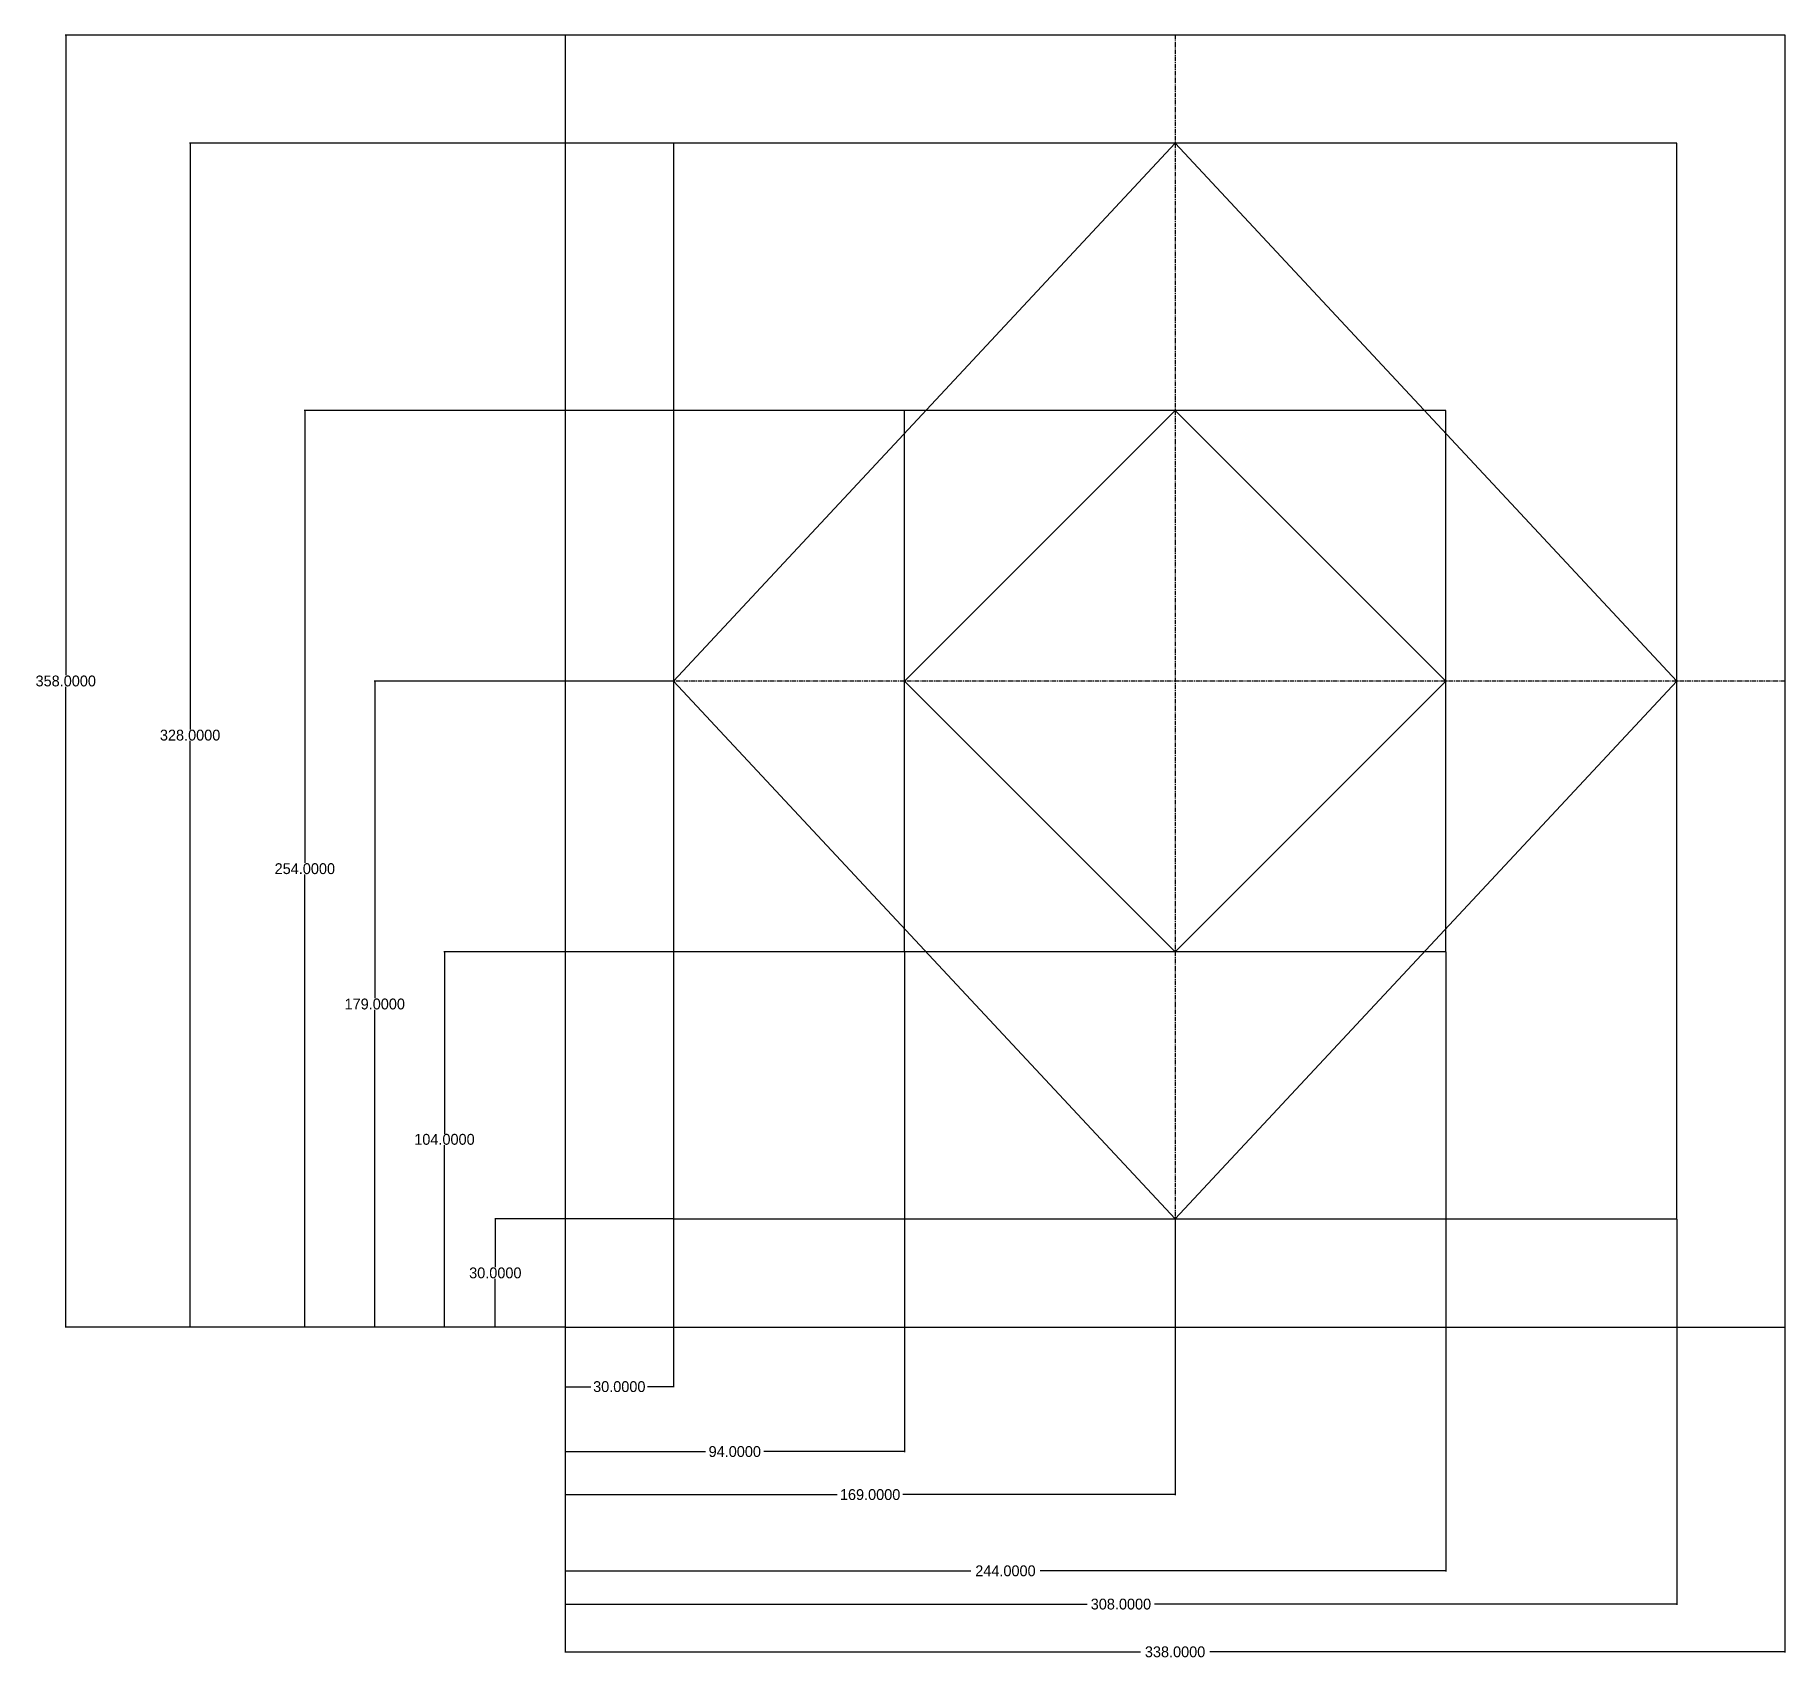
# Model space of a CAD drawing. Header units: inches. Extents: x -147 to 338, y -90 to 360.
import ezdxf

# ---------------------------------------------------------------- set-up
doc = ezdxf.new("R2010")
doc.units = ezdxf.units.IN
doc.header["$MEASUREMENT"] = 0
doc.linetypes.add('CENTER', pattern=[2, 1.25, -0.25, 0.25, -0.25])
doc.dimstyles.get("Standard").update_dxf_attribs({"dimtxt": 3, "dimasz": 0.18, "dimexe": 0.18, "dimexo": 0.0625, "dimgap": 0.09, "dimtad": 0, "dimtih": 1, "dimtoh": 1, "dimdec": 4, "dimzin": 0, "dimdsep": 46, "dimtxsty": 'Standard', "dimcen": 0.09, "dimadec": 0, "dimazin": 0, "dimtfac": 1, "dimtdec": 4, "dimtofl": 0, "dimtmove": 0, "dimatfit": 3, "dimfxl": 1, "dimtolj": 1, "dimtzin": 0, "dimarcsym": 0})

# ---------------------------------------------------------------- blocks, each defined once
blk = doc.blocks.new('*D4')
at = {"color": 0, "lineweight": -2}
for p, q in [((30.16, 32.2), (-19.31, 32.2)), ((-19.13, 32.02), (-19.13, 18.79)), ((-19.13, 2.38), (-19.13, 15.61)), ((0.16, 2.2), (-19.31, 2.2))]:
    blk.add_line(p, q, dxfattribs=at)
at = {"color": 0}
for points in [[(-19.1, 32.02), (-19.16, 32.02), (-19.13, 32.2)], [(-19.16, 2.38), (-19.1, 2.38), (-19.13, 2.2)]]:
    blk.add_solid(points, dxfattribs=at)
at = {"layer": 'Defpoints', "color": 0}
for p in [(-19.13, 32.2), (30.22, 32.2), (0.22, 2.2)]:
    blk.add_point(p, dxfattribs=at)
at = {"color": 0, "insert": (-19.13, 17.2), "char_height": 3, "attachment_point": 5}
blk.add_mtext('\\A1;30.0000', dxfattribs=at)
blk = doc.blocks.new('*D5')
at = {"color": 0, "lineweight": -2}
for p, q in [((30.22, 32.14), (30.22, -14.49)), ((0.22, 2.14), (0.22, -14.49)), ((0.4, -14.31), (7.38, -14.31)), ((30.04, -14.31), (23.06, -14.31))]:
    blk.add_line(p, q, dxfattribs=at)
at = {"color": 0}
for points in [[(0.4, -14.28), (0.4, -14.34), (0.22, -14.31)], [(30.04, -14.34), (30.04, -14.28), (30.22, -14.31)]]:
    blk.add_solid(points, dxfattribs=at)
at = {"layer": 'Defpoints', "color": 0}
for p in [(30.22, 32.2), (0.22, 2.2), (0.22, -14.31)]:
    blk.add_point(p, dxfattribs=at)
at = {"color": 0, "insert": (15.22, -14.31), "char_height": 3, "attachment_point": 5}
blk.add_mtext('\\A1;30.0000', dxfattribs=at)
blk = doc.blocks.new('*D6')
at = {"color": 0, "lineweight": -2}
for p, q in [((169.22, 32.14), (169.22, -44.41)), ((0.22, 2.14), (0.22, -44.41)), ((0.4, -44.23), (75.63, -44.23)), ((169.04, -44.23), (93.81, -44.23))]:
    blk.add_line(p, q, dxfattribs=at)
at = {"color": 0}
for points in [[(0.4, -44.2), (0.4, -44.26), (0.22, -44.23)], [(169.04, -44.26), (169.04, -44.2), (169.22, -44.23)]]:
    blk.add_solid(points, dxfattribs=at)
at = {"layer": 'Defpoints', "color": 0}
for p in [(169.22, 32.2), (0.22, 2.2), (0.22, -44.23)]:
    blk.add_point(p, dxfattribs=at)
at = {"color": 0, "insert": (84.72, -44.23), "char_height": 3, "attachment_point": 5}
blk.add_mtext('\\A1;169.0000', dxfattribs=at)
blk = doc.blocks.new('*D7')
at = {"color": 0, "lineweight": -2}
for p, q in [((308.22, 32.14), (308.22, -74.75)), ((0.22, 2.14), (0.22, -74.75)), ((0.4, -74.57), (144.88, -74.57)), ((308.04, -74.57), (163.56, -74.57))]:
    blk.add_line(p, q, dxfattribs=at)
at = {"color": 0}
for points in [[(0.4, -74.54), (0.4, -74.6), (0.22, -74.57)], [(308.04, -74.6), (308.04, -74.54), (308.22, -74.57)]]:
    blk.add_solid(points, dxfattribs=at)
at = {"layer": 'Defpoints', "color": 0}
for p in [(308.22, 32.2), (0.22, 2.2), (308.22, -74.57)]:
    blk.add_point(p, dxfattribs=at)
at = {"color": 0, "insert": (154.22, -74.57), "char_height": 3, "attachment_point": 5}
blk.add_mtext('\\A1;308.0000', dxfattribs=at)
blk = doc.blocks.new('*D8')
at = {"color": 0, "lineweight": -2}
for p, q in [((94.16, 106.2), (-33.4, 106.2)), ((-33.22, 106.02), (-33.22, 55.79)), ((-33.22, 2.38), (-33.22, 52.61)), ((0.16, 2.2), (-33.4, 2.2))]:
    blk.add_line(p, q, dxfattribs=at)
at = {"color": 0}
for points in [[(-33.19, 106.02), (-33.25, 106.02), (-33.22, 106.2)], [(-33.25, 2.38), (-33.19, 2.38), (-33.22, 2.2)]]:
    blk.add_solid(points, dxfattribs=at)
at = {"layer": 'Defpoints', "color": 0}
for p in [(-33.22, 106.2), (94.22, 106.2), (0.22, 2.2)]:
    blk.add_point(p, dxfattribs=at)
at = {"color": 0, "insert": (-33.22, 54.2), "char_height": 3, "attachment_point": 5}
blk.add_mtext('\\A1;104.0000', dxfattribs=at)
blk = doc.blocks.new('*D9')
at = {"color": 0, "lineweight": -2}
for p, q in [((94.22, 106.14), (94.22, -32.48)), ((0.22, 2.14), (0.22, -32.48)), ((0.4, -32.3), (39.13, -32.3)), ((94.04, -32.3), (55.31, -32.3))]:
    blk.add_line(p, q, dxfattribs=at)
at = {"color": 0}
for points in [[(0.4, -32.27), (0.4, -32.33), (0.22, -32.3)], [(94.04, -32.33), (94.04, -32.27), (94.22, -32.3)]]:
    blk.add_solid(points, dxfattribs=at)
at = {"layer": 'Defpoints', "color": 0}
for p in [(94.22, 106.2), (0.22, 2.2), (0.22, -32.3)]:
    blk.add_point(p, dxfattribs=at)
at = {"color": 0, "insert": (47.22, -32.3), "char_height": 3, "attachment_point": 5}
blk.add_mtext('\\A1;94.0000', dxfattribs=at)
blk = doc.blocks.new('*D10')
at = {"color": 0, "lineweight": -2}
for p, q in [((0.22, 2.14), (0.22, -87.98)), ((338.22, 2.14), (338.22, -87.98)), ((0.4, -87.8), (159.63, -87.8)), ((338.04, -87.8), (178.81, -87.8))]:
    blk.add_line(p, q, dxfattribs=at)
at = {"color": 0}
for points in [[(0.4, -87.77), (0.4, -87.83), (0.22, -87.8)], [(338.04, -87.83), (338.04, -87.77), (338.22, -87.8)]]:
    blk.add_solid(points, dxfattribs=at)
at = {"layer": 'Defpoints', "color": 0}
for p in [(0.22, 2.2), (338.22, 2.2), (338.22, -87.8)]:
    blk.add_point(p, dxfattribs=at)
at = {"color": 0, "insert": (169.22, -87.8), "char_height": 3, "attachment_point": 5}
blk.add_mtext('\\A1;338.0000', dxfattribs=at)
blk = doc.blocks.new('*D11')
at = {"color": 0, "lineweight": -2}
for p, q in [((244.22, 106.14), (244.22, -65.53)), ((0.22, 2.14), (0.22, -65.53)), ((0.4, -65.35), (112.63, -65.35)), ((244.04, -65.35), (131.81, -65.35))]:
    blk.add_line(p, q, dxfattribs=at)
at = {"color": 0}
for points in [[(0.4, -65.32), (0.4, -65.38), (0.22, -65.35)], [(244.04, -65.38), (244.04, -65.32), (244.22, -65.35)]]:
    blk.add_solid(points, dxfattribs=at)
at = {"layer": 'Defpoints', "color": 0}
for p in [(244.22, 106.2), (0.22, 2.2), (0.22, -65.35)]:
    blk.add_point(p, dxfattribs=at)
at = {"color": 0, "insert": (122.22, -65.35), "char_height": 3, "attachment_point": 5}
blk.add_mtext('\\A1;244.0000', dxfattribs=at)
blk = doc.blocks.new('*D13')
at = {"color": 0, "lineweight": -2}
for p, q in [((30.16, 181.2), (-52.72, 181.2)), ((-52.54, 181.02), (-52.54, 93.29)), ((-52.54, 2.38), (-52.54, 90.11)), ((0.16, 2.2), (-52.72, 2.2))]:
    blk.add_line(p, q, dxfattribs=at)
at = {"color": 0}
for points in [[(-52.51, 181.02), (-52.57, 181.02), (-52.54, 181.2)], [(-52.57, 2.38), (-52.51, 2.38), (-52.54, 2.2)]]:
    blk.add_solid(points, dxfattribs=at)
at = {"layer": 'Defpoints', "color": 0}
for p in [(-52.54, 181.2), (30.22, 181.2), (0.22, 2.2)]:
    blk.add_point(p, dxfattribs=at)
at = {"color": 0, "insert": (-52.54, 91.7), "char_height": 3, "attachment_point": 5}
blk.add_mtext('\\A1;179.0000', dxfattribs=at)
blk = doc.blocks.new('*D14')
at = {"color": 0, "lineweight": -2}
for p, q in [((94.16, 256.2), (-72.09, 256.2)), ((-71.91, 256.02), (-71.91, 130.79)), ((-71.91, 2.38), (-71.91, 127.61)), ((0.16, 2.2), (-72.09, 2.2))]:
    blk.add_line(p, q, dxfattribs=at)
at = {"color": 0}
for points in [[(-71.88, 256.02), (-71.94, 256.02), (-71.91, 256.2)], [(-71.94, 2.38), (-71.88, 2.38), (-71.91, 2.2)]]:
    blk.add_solid(points, dxfattribs=at)
at = {"layer": 'Defpoints', "color": 0}
for p in [(-71.91, 256.2), (94.22, 256.2), (0.22, 2.2)]:
    blk.add_point(p, dxfattribs=at)
at = {"color": 0, "insert": (-71.91, 129.2), "char_height": 3, "attachment_point": 5}
blk.add_mtext('\\A1;254.0000', dxfattribs=at)
blk = doc.blocks.new('*D15')
at = {"color": 0, "lineweight": -2}
for p, q in [((30.16, 330.2), (-103.88, 330.2)), ((-103.7, 330.02), (-103.7, 167.79)), ((-103.7, 2.38), (-103.7, 164.61)), ((0.16, 2.2), (-103.88, 2.2))]:
    blk.add_line(p, q, dxfattribs=at)
at = {"color": 0}
for points in [[(-103.67, 330.02), (-103.73, 330.02), (-103.7, 330.2)], [(-103.73, 2.38), (-103.67, 2.38), (-103.7, 2.2)]]:
    blk.add_solid(points, dxfattribs=at)
at = {"layer": 'Defpoints', "color": 0}
for p in [(-103.7, 330.2), (30.22, 330.2), (0.22, 2.2)]:
    blk.add_point(p, dxfattribs=at)
at = {"color": 0, "insert": (-103.7, 166.2), "char_height": 3, "attachment_point": 5}
blk.add_mtext('\\A1;328.0000', dxfattribs=at)
blk = doc.blocks.new('*D16')
at = {"color": 0, "lineweight": -2}
for p, q in [((0.16, 360.2), (-138.34, 360.2)), ((-138.16, 360.02), (-138.16, 182.79)), ((-138.16, 2.38), (-138.16, 179.61)), ((0.16, 2.2), (-138.34, 2.2))]:
    blk.add_line(p, q, dxfattribs=at)
at = {"color": 0}
for points in [[(-138.13, 360.02), (-138.19, 360.02), (-138.16, 360.2)], [(-138.19, 2.38), (-138.13, 2.38), (-138.16, 2.2)]]:
    blk.add_solid(points, dxfattribs=at)
at = {"layer": 'Defpoints', "color": 0}
for p in [(-138.16, 360.2), (0.22, 360.2), (0.22, 2.2)]:
    blk.add_point(p, dxfattribs=at)
at = {"color": 0, "insert": (-138.16, 181.2), "char_height": 3, "attachment_point": 5}
blk.add_mtext('\\A1;358.0000', dxfattribs=at)

msp = doc.modelspace()

# ---------------------------------------------------------------- linework, layer by layer
at = {"color": 0}
for p, q in [((338.2246, 360.20282), (0.2246, 360.20282)), ((0.2246, 360.20282), (0.2246, 2.20282)), ((338.2246, 2.20282), (338.2246, 360.20282)), ((0.2246, 2.20282), (338.2246, 2.20282))]:
    msp.add_line(p, q, dxfattribs=at)
at = {"color": 2, "linetype": 'CENTER'}
for p, q in [((169.2246, 360.20282), (169.2246, 2.20282)), ((338.2246, 181.20282), (0.2246, 181.20282))]:
    msp.add_line(p, q, dxfattribs=at)
at = {"color": 5}
for p, q in [((308.2246, 330.20282), (30.2246, 330.20282)), ((30.2246, 330.20282), (30.2246, 32.20282)), ((308.2246, 32.20282), (308.2246, 330.20282)), ((30.2246, 32.20282), (308.2246, 32.20282))]:
    msp.add_line(p, q, dxfattribs=at)
at = {"color": 3}
for p, q in [((169.2246, 330.20282), (30.2246, 181.20282)), ((308.2246, 181.20282), (169.2246, 330.20282)), ((30.2246, 181.20282), (169.2246, 32.20282)), ((169.2246, 32.20282), (308.2246, 181.20282))]:
    msp.add_line(p, q, dxfattribs=at)
at = {"color": 30}
for p, q in [((94.2246, 106.20282), (94.2246, 256.20282)), ((244.2246, 256.20282), (94.2246, 256.20282)), ((244.2246, 106.20282), (244.2246, 256.20282)), ((244.2246, 106.20282), (94.2246, 106.20282))]:
    msp.add_line(p, q, dxfattribs=at)
at = {"color": 6}
for p, q in [((169.2246, 256.20282), (94.2246, 181.20282)), ((244.2246, 181.20282), (169.2246, 256.20282)), ((94.2246, 181.20282), (169.2246, 106.20282)), ((169.2246, 106.20282), (244.2246, 181.20282))]:
    msp.add_line(p, q, dxfattribs=at)

# ---------------------------------------------------------------- dimensions: what is measured, and where the dimension line sits
at = {"color": 1}
for base, p2, picture, middle in [((-138.15942, 360.20282), (0.2246, 360.20282), '*D16', (-138.15942, 181.20282)), ((-103.70373, 330.20282), (30.2246, 330.20282), '*D15', (-103.70373, 166.20282)), ((-71.90899, 256.20282), (94.2246, 256.20282), '*D14', (-71.90899, 129.20282)), ((-52.54131, 181.20282), (30.2246, 181.20282), '*D13', (-52.54131, 91.70282)), ((-33.21609, 106.20282), (94.2246, 106.20282), '*D8', (-33.21609, 54.20282))]:
    dim = msp.add_linear_dim(base=base, p1=(0.2246, 2.20282), p2=p2, angle=90, dimstyle='Standard', dxfattribs=at)
    dim.commit()
    dim.dimension.update_dxf_attribs({"geometry": picture, "text_midpoint": middle})
for base, p1, p2, picture, middle in [((0.2246, -32.29997), (94.2246, 106.20282), (0.2246, 2.20282), '*D9', (47.2246, -32.29997)), ((0.2246, -65.34568), (244.2246, 106.20282), (0.2246, 2.20282), '*D11', (122.2246, -65.34568)), ((0.2246, -14.30587), (30.2246, 32.20282), (0.2246, 2.20282), '*D5', (15.2246, -14.30587)), ((338.2246, -87.79684), (0.2246, 2.20282), (338.2246, 2.20282), '*D10', (169.2246, -87.79684))]:
    dim = msp.add_linear_dim(base=base, p1=p1, p2=p2, dimstyle='Standard', dxfattribs=at)
    dim.commit()
    dim.dimension.update_dxf_attribs({"geometry": picture, "text_midpoint": middle})
dim = msp.add_linear_dim(base=(-19.13495, 32.20282), p1=(0.2246, 2.20282), p2=(30.2246, 32.20282), angle=90, dimstyle='Standard', dxfattribs=at)
dim.commit()
dim.dimension.update_dxf_attribs({"geometry": '*D4', "text_midpoint": (-19.13495, 17.20282), "dimtype": 160})
for base, p1, p2, picture, middle in [((0.2246, -44.22801), (169.2246, 32.20282), (0.2246, 2.20282), '*D6', (84.7246, -44.22801)), ((308.2246, -74.56742), (0.2246, 2.20282), (308.2246, 32.20282), '*D7', (154.2246, -74.56742))]:
    dim = msp.add_linear_dim(base=base, p1=p1, p2=p2, dimstyle='Standard', dxfattribs=at)
    dim.commit()
    dim.dimension.update_dxf_attribs({"geometry": picture, "text_midpoint": middle, "dimtype": 160})

doc.saveas('drawing.dxf')
